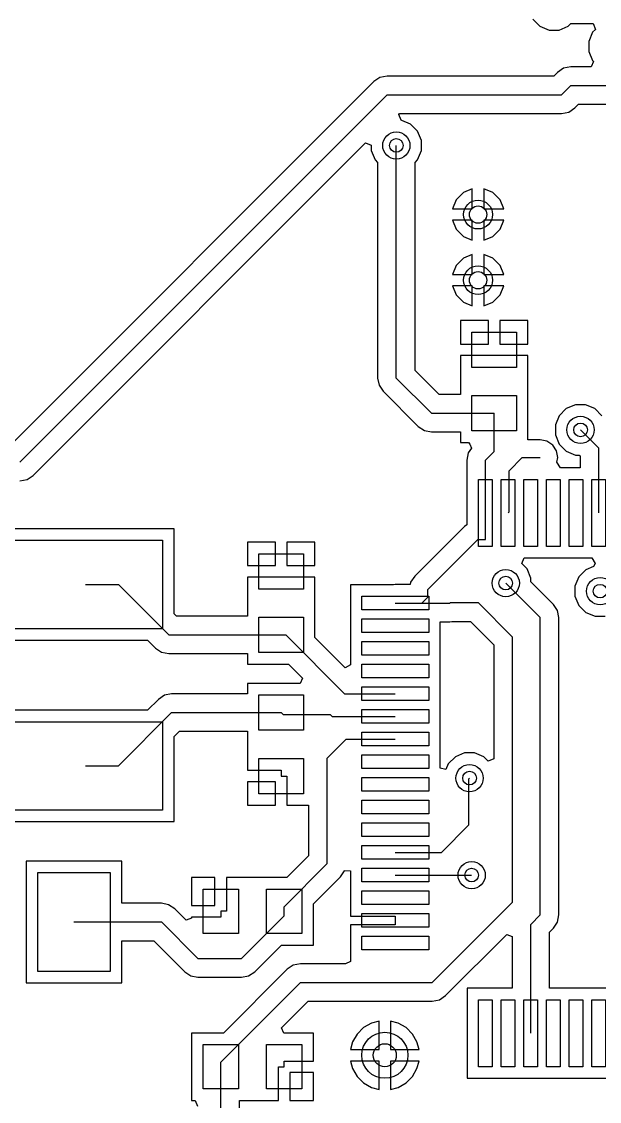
# Model space of a CAD drawing. Header units: inches. Extents: x 58 to 161, y 42 to 107.
# Drawn here: x 98.54 to 111.29, y 71.63 to 95.44 of the extents above; entities that cross this region are included whole.
import ezdxf

# ---------------------------------------------------------------- set-up
doc = ezdxf.new("R2010")
doc.units = ezdxf.units.IN
doc.layers.add('Top Layer', color=1, linetype='Continuous')
doc.layers.add('Via Holes', color=16, linetype='Continuous')

# ---------------------------------------------------------------- blocks, each defined once
blk = doc.blocks.new('INDC5032X150N_2')
at = {"layer": 'Top Layer'}
for p, q in [((-2.975, -1.7), (-2.975, 1.7)), ((-2.975, 1.7), (-1.025, 1.7)), ((-1.025, 1.7), (-1.025, -1.7)), ((1.025, -1.7), (1.025, 1.7)), ((1.025, 1.7), (2.975, 1.7)), ((2.975, 1.7), (2.975, -1.7)), ((-1.025, -1.7), (-2.975, -1.7)), ((2.975, -1.7), (1.025, -1.7))]:
    blk.add_line(p, q, dxfattribs=at)
blk = doc.blocks.new('14375663_3')
at = {"layer": 'Top Layer'}
for p, q in [((-5.68, 0.8), (-3.5, 0.8)), ((-5.68, -0.8), (-5.68, 0.8)), ((-3.5, 0.8), (-3.5, -0.8)), ((3.5, 0.8), (5.68, 0.8)), ((3.5, -0.8), (3.5, 0.8)), ((5.68, 0.8), (5.68, -0.8)), ((-3.5, -0.8), (-5.68, -0.8)), ((5.68, -0.8), (3.5, -0.8))]:
    blk.add_line(p, q, dxfattribs=at)
blk = doc.blocks.new('CAPC1608X87N_82')
at = {"layer": 'Top Layer'}
for p, q in [((-1.09, -0.49), (-1.09, 0.49)), ((-1.09, 0.49), (-0.31, 0.49)), ((-0.31, 0.49), (-0.31, -0.49)), ((0.31, -0.49), (0.31, 0.49)), ((0.31, 0.49), (1.09, 0.49)), ((1.09, 0.49), (1.09, -0.49)), ((-0.31, -0.49), (-1.09, -0.49)), ((1.09, -0.49), (0.31, -0.49))]:
    blk.add_line(p, q, dxfattribs=at)
blk = doc.blocks.new('CAPC1608X87N_85')
at = {"layer": 'Top Layer'}
for p, q in [((-1.09, -0.49), (-1.09, 0.49)), ((-1.09, 0.49), (-0.31, 0.49)), ((-0.31, 0.49), (-0.31, -0.49)), ((0.31, -0.49), (0.31, 0.49)), ((0.31, 0.49), (1.09, 0.49)), ((1.09, 0.49), (1.09, -0.49)), ((-0.31, -0.49), (-1.09, -0.49)), ((1.09, -0.49), (0.31, -0.49))]:
    blk.add_line(p, q, dxfattribs=at)
blk = doc.blocks.new('CAPC1608X87N_86')
at = {"layer": 'Top Layer'}
for p, q in [((-1.09, -0.49), (-1.09, 0.49)), ((-1.09, 0.49), (-0.31, 0.49)), ((-0.31, 0.49), (-0.31, -0.49)), ((0.31, -0.49), (0.31, 0.49)), ((0.31, 0.49), (1.09, 0.49)), ((1.09, 0.49), (1.09, -0.49)), ((-0.31, -0.49), (-1.09, -0.49)), ((1.09, -0.49), (0.31, -0.49))]:
    blk.add_line(p, q, dxfattribs=at)
blk = doc.blocks.new('CAPC1608X87N_87')
at = {"layer": 'Top Layer'}
for p, q in [((-1.09, -0.49), (-1.09, 0.49)), ((-1.09, 0.49), (-0.31, 0.49)), ((-0.31, 0.49), (-0.31, -0.49)), ((0.31, -0.49), (0.31, 0.49)), ((0.31, 0.49), (1.09, 0.49)), ((1.09, 0.49), (1.09, -0.49)), ((-0.31, -0.49), (-1.09, -0.49)), ((1.09, -0.49), (0.31, -0.49))]:
    blk.add_line(p, q, dxfattribs=at)
blk = doc.blocks.new('QFP50P1200X1200X160_64N_105')
at = {"layer": 'Top Layer'}
for p, q in [((-3.9, 5), (-3.9, 6.476)), ((-3.9, 6.476), (-3.6, 6.476)), ((-3.6, 6.476), (-3.6, 5)), ((-3.4, 5), (-3.4, 6.476)), ((-3.4, 6.476), (-3.1, 6.476)), ((-3.1, 6.476), (-3.1, 5)), ((-2.9, 5), (-2.9, 6.476)), ((-2.9, 6.476), (-2.6, 6.476)), ((-2.6, 6.476), (-2.6, 5)), ((-2.4, 5), (-2.4, 6.476)), ((-2.4, 6.476), (-2.1, 6.476)), ((-2.1, 6.476), (-2.1, 5)), ((-1.9, 5), (-1.9, 6.476)), ((-1.9, 6.476), (-1.6, 6.476)), ((-1.6, 6.476), (-1.6, 5)), ((-1.4, 5), (-1.4, 6.476)), ((-1.4, 6.476), (-1.1, 6.476)), ((-1.1, 6.476), (-1.1, 5)), ((-0.9, 5), (-0.9, 6.476)), ((-0.9, 6.476), (-0.6, 6.476)), ((-0.6, 6.476), (-0.6, 5)), ((-0.4, 5), (-0.4, 6.476)), ((-0.4, 6.476), (-0.1, 6.476)), ((-0.1, 6.476), (-0.1, 5)), ((0.1, 5), (0.1, 6.476)), ((0.1, 6.476), (0.4, 6.476)), ((0.4, 6.476), (0.4, 5)), ((0.6, 5), (0.6, 6.476)), ((0.6, 6.476), (0.9, 6.476)), ((0.9, 6.476), (0.9, 5)), ((1.1, 5), (1.1, 6.476)), ((1.1, 6.476), (1.4, 6.476)), ((1.4, 6.476), (1.4, 5)), ((1.6, 5), (1.6, 6.476)), ((1.6, 6.476), (1.9, 6.476)), ((1.9, 6.476), (1.9, 5)), ((2.1, 5), (2.1, 6.476)), ((2.1, 6.476), (2.4, 6.476)), ((2.4, 6.476), (2.4, 5)), ((2.6, 5), (2.6, 6.476)), ((2.6, 6.476), (2.9, 6.476)), ((2.9, 6.476), (2.9, 5)), ((3.1, 5), (3.1, 6.476)), ((3.1, 6.476), (3.4, 6.476)), ((3.4, 6.476), (3.4, 5)), ((3.6, 5), (3.6, 6.476)), ((3.6, 6.476), (3.9, 6.476)), ((3.9, 6.476), (3.9, 5)), ((-3.6, 5), (-3.9, 5)), ((-3.1, 5), (-3.4, 5)), ((-2.6, 5), (-2.9, 5)), ((-2.1, 5), (-2.4, 5)), ((-1.6, 5), (-1.9, 5)), ((-1.1, 5), (-1.4, 5)), ((-0.6, 5), (-0.9, 5)), ((-0.1, 5), (-0.4, 5)), ((0.4, 5), (0.1, 5)), ((0.9, 5), (0.6, 5)), ((1.4, 5), (1.1, 5)), ((1.9, 5), (1.6, 5)), ((2.4, 5), (2.1, 5)), ((2.9, 5), (2.6, 5)), ((3.4, 5), (3.1, 5)), ((3.9, 5), (3.6, 5)), ((-6.476, 3.9), (-5, 3.9)), ((-6.476, 3.6), (-6.476, 3.9)), ((-5, 3.9), (-5, 3.6)), ((5, 3.9), (6.476, 3.9)), ((5, 3.6), (5, 3.9)), ((6.476, 3.9), (6.476, 3.6)), ((-5, 3.6), (-6.476, 3.6)), ((6.476, 3.6), (5, 3.6)), ((-6.476, 3.4), (-5, 3.4)), ((-6.476, 3.1), (-6.476, 3.4)), ((-5, 3.4), (-5, 3.1)), ((5, 3.4), (6.476, 3.4)), ((5, 3.1), (5, 3.4)), ((6.476, 3.4), (6.476, 3.1)), ((-5, 3.1), (-6.476, 3.1)), ((6.476, 3.1), (5, 3.1)), ((-6.476, 2.9), (-5, 2.9)), ((-6.476, 2.6), (-6.476, 2.9)), ((-5, 2.9), (-5, 2.6)), ((5, 2.9), (6.476, 2.9)), ((5, 2.6), (5, 2.9)), ((6.476, 2.9), (6.476, 2.6)), ((-5, 2.6), (-6.476, 2.6)), ((-6.476, 2.4), (-5, 2.4)), ((-6.476, 2.1), (-6.476, 2.4)), ((-5, 2.4), (-5, 2.1)), ((6.476, 2.6), (5, 2.6)), ((5, 2.4), (6.476, 2.4)), ((5, 2.1), (5, 2.4)), ((6.476, 2.4), (6.476, 2.1)), ((-5, 2.1), (-6.476, 2.1)), ((6.476, 2.1), (5, 2.1)), ((-6.476, 1.9), (-5, 1.9)), ((-6.476, 1.6), (-6.476, 1.9)), ((-5, 1.9), (-5, 1.6)), ((5, 1.9), (6.476, 1.9)), ((5, 1.6), (5, 1.9)), ((6.476, 1.9), (6.476, 1.6)), ((-5, 1.6), (-6.476, 1.6)), ((6.476, 1.6), (5, 1.6)), ((-6.476, 1.4), (-5, 1.4)), ((-6.476, 1.1), (-6.476, 1.4)), ((-5, 1.4), (-5, 1.1)), ((5, 1.4), (6.476, 1.4)), ((5, 1.1), (5, 1.4)), ((6.476, 1.4), (6.476, 1.1)), ((-5, 1.1), (-6.476, 1.1)), ((6.476, 1.1), (5, 1.1)), ((-6.476, 0.9), (-5, 0.9)), ((-6.476, 0.6), (-6.476, 0.9)), ((-5, 0.9), (-5, 0.6)), ((5, 0.9), (6.476, 0.9)), ((5, 0.6), (5, 0.9)), ((6.476, 0.9), (6.476, 0.6)), ((-5, 0.6), (-6.476, 0.6)), ((6.476, 0.6), (5, 0.6)), ((-6.476, 0.4), (-5, 0.4)), ((-6.476, 0.1), (-6.476, 0.4)), ((-5, 0.4), (-5, 0.1)), ((5, 0.4), (6.476, 0.4)), ((5, 0.1), (5, 0.4)), ((6.476, 0.4), (6.476, 0.1)), ((-5, 0.1), (-6.476, 0.1)), ((6.476, 0.1), (5, 0.1)), ((-6.476, -0.1), (-5, -0.1)), ((-6.476, -0.4), (-6.476, -0.1)), ((-5, -0.1), (-5, -0.4)), ((5, -0.1), (6.476, -0.1)), ((5, -0.4), (5, -0.1)), ((6.476, -0.1), (6.476, -0.4)), ((-5, -0.4), (-6.476, -0.4)), ((6.476, -0.4), (5, -0.4)), ((-6.476, -0.6), (-5, -0.6)), ((-6.476, -0.9), (-6.476, -0.6)), ((-5, -0.6), (-5, -0.9)), ((5, -0.6), (6.476, -0.6)), ((5, -0.9), (5, -0.6)), ((6.476, -0.6), (6.476, -0.9)), ((-5, -0.9), (-6.476, -0.9)), ((6.476, -0.9), (5, -0.9)), ((-6.476, -1.1), (-5, -1.1)), ((-6.476, -1.4), (-6.476, -1.1)), ((-5, -1.1), (-5, -1.4)), ((5, -1.1), (6.476, -1.1)), ((5, -1.4), (5, -1.1)), ((6.476, -1.1), (6.476, -1.4)), ((-5, -1.4), (-6.476, -1.4)), ((6.476, -1.4), (5, -1.4)), ((-6.476, -1.6), (-5, -1.6)), ((-6.476, -1.9), (-6.476, -1.6)), ((-5, -1.6), (-5, -1.9)), ((5, -1.6), (6.476, -1.6)), ((5, -1.9), (5, -1.6)), ((6.476, -1.6), (6.476, -1.9)), ((-5, -1.9), (-6.476, -1.9)), ((6.476, -1.9), (5, -1.9)), ((-6.476, -2.1), (-5, -2.1)), ((-6.476, -2.4), (-6.476, -2.1)), ((-5, -2.1), (-5, -2.4)), ((5, -2.1), (6.476, -2.1)), ((5, -2.4), (5, -2.1)), ((6.476, -2.1), (6.476, -2.4)), ((-5, -2.4), (-6.476, -2.4)), ((-6.476, -2.6), (-5, -2.6)), ((-6.476, -2.9), (-6.476, -2.6)), ((-5, -2.6), (-5, -2.9)), ((6.476, -2.4), (5, -2.4)), ((5, -2.6), (6.476, -2.6)), ((5, -2.9), (5, -2.6)), ((6.476, -2.6), (6.476, -2.9)), ((-5, -2.9), (-6.476, -2.9)), ((6.476, -2.9), (5, -2.9)), ((-6.476, -3.1), (-5, -3.1)), ((-6.476, -3.4), (-6.476, -3.1)), ((-5, -3.1), (-5, -3.4)), ((5, -3.1), (6.476, -3.1)), ((5, -3.4), (5, -3.1)), ((6.476, -3.1), (6.476, -3.4)), ((-5, -3.4), (-6.476, -3.4)), ((6.476, -3.4), (5, -3.4)), ((-6.476, -3.6), (-5, -3.6)), ((-6.476, -3.9), (-6.476, -3.6)), ((-5, -3.6), (-5, -3.9)), ((5, -3.6), (6.476, -3.6)), ((5, -3.9), (5, -3.6)), ((6.476, -3.6), (6.476, -3.9)), ((-5, -3.9), (-6.476, -3.9)), ((6.476, -3.9), (5, -3.9)), ((-3.9, -6.476), (-3.9, -5)), ((-3.9, -5), (-3.6, -5)), ((-3.6, -5), (-3.6, -6.476)), ((-3.4, -6.476), (-3.4, -5)), ((-3.4, -5), (-3.1, -5)), ((-3.1, -5), (-3.1, -6.476)), ((-2.9, -6.476), (-2.9, -5)), ((-2.9, -5), (-2.6, -5)), ((-2.6, -5), (-2.6, -6.476)), ((-2.4, -6.476), (-2.4, -5)), ((-2.4, -5), (-2.1, -5)), ((-2.1, -5), (-2.1, -6.476)), ((-1.9, -6.476), (-1.9, -5)), ((-1.9, -5), (-1.6, -5)), ((-1.6, -5), (-1.6, -6.476)), ((-1.4, -6.476), (-1.4, -5)), ((-1.4, -5), (-1.1, -5)), ((-1.1, -5), (-1.1, -6.476)), ((-0.9, -6.476), (-0.9, -5)), ((-0.9, -5), (-0.6, -5)), ((-0.6, -5), (-0.6, -6.476)), ((-0.4, -6.476), (-0.4, -5)), ((-0.4, -5), (-0.1, -5)), ((-0.1, -5), (-0.1, -6.476)), ((0.1, -6.476), (0.1, -5)), ((0.1, -5), (0.4, -5)), ((0.4, -5), (0.4, -6.476)), ((0.6, -6.476), (0.6, -5)), ((0.6, -5), (0.9, -5)), ((0.9, -5), (0.9, -6.476)), ((1.1, -6.476), (1.1, -5)), ((1.1, -5), (1.4, -5)), ((1.4, -5), (1.4, -6.476)), ((1.6, -6.476), (1.6, -5)), ((1.6, -5), (1.9, -5)), ((1.9, -5), (1.9, -6.476)), ((2.1, -6.476), (2.1, -5)), ((2.1, -5), (2.4, -5)), ((2.4, -5), (2.4, -6.476)), ((2.6, -6.476), (2.6, -5)), ((2.6, -5), (2.9, -5)), ((2.9, -5), (2.9, -6.476)), ((3.1, -6.476), (3.1, -5)), ((3.1, -5), (3.4, -5)), ((3.4, -5), (3.4, -6.476)), ((3.6, -6.476), (3.6, -5)), ((3.6, -5), (3.9, -5)), ((3.9, -5), (3.9, -6.476)), ((-3.6, -6.476), (-3.9, -6.476)), ((-3.1, -6.476), (-3.4, -6.476)), ((-2.6, -6.476), (-2.9, -6.476)), ((-2.1, -6.476), (-2.4, -6.476)), ((-1.6, -6.476), (-1.9, -6.476)), ((-1.1, -6.476), (-1.4, -6.476)), ((-0.6, -6.476), (-0.9, -6.476)), ((-0.1, -6.476), (-0.4, -6.476)), ((0.4, -6.476), (0.1, -6.476)), ((0.9, -6.476), (0.6, -6.476)), ((1.4, -6.476), (1.1, -6.476)), ((1.9, -6.476), (1.6, -6.476)), ((2.4, -6.476), (2.1, -6.476)), ((2.9, -6.476), (2.6, -6.476)), ((3.4, -6.476), (3.1, -6.476)), ((3.9, -6.476), (3.6, -6.476))]:
    blk.add_line(p, q, dxfattribs=at)
blk = doc.blocks.new('CAPC1608X87N_106')
at = {"layer": 'Top Layer'}
for p, q in [((-1.09, -0.49), (-1.09, 0.49)), ((-1.09, 0.49), (-0.31, 0.49)), ((-0.31, 0.49), (-0.31, -0.49)), ((0.31, -0.49), (0.31, 0.49)), ((0.31, 0.49), (1.09, 0.49)), ((1.09, 0.49), (1.09, -0.49)), ((-0.31, -0.49), (-1.09, -0.49)), ((1.09, -0.49), (0.31, -0.49))]:
    blk.add_line(p, q, dxfattribs=at)

msp = doc.modelspace()

# ---------------------------------------------------------------- linework, layer by layer
at = {"layer": 'Top Layer'}
for p, q in [((109.816, 95.495), (109.973, 95.338)), ((109.973, 95.338), (110.176, 95.254)), ((110.397, 95.254), (110.601, 95.338)), ((110.601, 95.338), (110.659, 95.397)), ((110.659, 95.397), (111.146, 95.397)), ((111.198, 95.27), (111.137, 95.209)), ((111.146, 95.397), (111.198, 95.27)), ((110.176, 95.254), (110.397, 95.254)), ((111.137, 95.209), (111.053, 95.005)), ((111.053, 95.005), (111.053, 94.784)), ((111.053, 94.784), (111.137, 94.58)), ((111.157, 94.56), (111.109, 94.443)), ((111.137, 94.58), (111.157, 94.56)), ((110.364, 94.322), (110.281, 94.24)), ((110.498, 94.411), (110.364, 94.322)), ((110.655, 94.443), (110.498, 94.411)), ((111.109, 94.443), (110.655, 94.443)), ((106.313, 94.119), (98.331, 86.137)), ((106.446, 94.208), (106.313, 94.119)), ((106.604, 94.24), (106.446, 94.208)), ((110.281, 94.24), (106.604, 94.24)), ((110.452, 93.828), (110.655, 94.031)), ((110.655, 94.031), (117.45, 94.031)), ((98.501, 85.725), (106.604, 93.828)), ((106.604, 93.828), (110.452, 93.828)), ((110.743, 93.536), (110.826, 93.619)), ((110.826, 93.619), (111.828, 93.619)), ((106.862, 93.392), (106.878, 93.416)), ((106.914, 93.271), (106.862, 93.392)), ((106.878, 93.416), (110.452, 93.416)), ((110.452, 93.416), (110.61, 93.447)), ((110.61, 93.447), (110.743, 93.536)), ((106.927, 93.261), (106.914, 93.271)), ((107.121, 93.18), (106.927, 93.261)), ((107.277, 93.024), (107.121, 93.18)), ((107.362, 92.82), (107.277, 93.024)), ((98.792, 85.434), (106.125, 92.766)), ((106.125, 92.766), (106.252, 92.714)), ((106.252, 92.714), (106.252, 92.6)), ((106.807, 87.579), (106.807, 92.71)), ((107.362, 92.6), (107.362, 92.82)), ((106.252, 92.6), (106.337, 92.396)), ((107.277, 92.396), (107.362, 92.6)), ((106.337, 92.396), (106.395, 92.337)), ((106.395, 92.337), (106.395, 87.579)), ((107.219, 92.337), (107.277, 92.396)), ((107.219, 87.75), (107.219, 92.337)), ((108.483, 91.752), (108.287, 91.67)), ((108.483, 91.313), (108.483, 91.752)), ((108.934, 91.67), (108.737, 91.752)), ((108.737, 91.752), (108.737, 91.313)), ((108.126, 91.51), (108.044, 91.313)), ((108.287, 91.67), (108.126, 91.51)), ((109.095, 91.51), (108.934, 91.67)), ((109.176, 91.313), (109.095, 91.51)), ((108.044, 91.313), (108.483, 91.313)), ((108.737, 91.313), (109.176, 91.313)), ((108.483, 91.059), (108.044, 91.059)), ((108.044, 91.059), (108.126, 90.862)), ((108.483, 90.62), (108.483, 91.059)), ((109.176, 91.059), (108.737, 91.059)), ((108.737, 91.059), (108.737, 90.62)), ((109.095, 90.862), (109.176, 91.059)), ((108.126, 90.862), (108.287, 90.702)), ((108.934, 90.702), (109.095, 90.862)), ((108.287, 90.702), (108.483, 90.62)), ((108.737, 90.62), (108.934, 90.702)), ((108.483, 90.304), (108.287, 90.223)), ((108.483, 89.865), (108.483, 90.304)), ((108.934, 90.223), (108.737, 90.304)), ((108.737, 90.304), (108.737, 89.865)), ((108.126, 90.062), (108.044, 89.865)), ((108.287, 90.223), (108.126, 90.062)), ((109.095, 90.062), (108.934, 90.223)), ((109.176, 89.865), (109.095, 90.062)), ((108.044, 89.865), (108.483, 89.865)), ((108.737, 89.865), (109.176, 89.865)), ((108.483, 89.611), (108.044, 89.611)), ((108.044, 89.611), (108.126, 89.414)), ((108.483, 89.172), (108.483, 89.611)), ((109.176, 89.611), (108.737, 89.611)), ((108.737, 89.611), (108.737, 89.172)), ((109.095, 89.414), (109.176, 89.611)), ((108.126, 89.414), (108.287, 89.254)), ((108.934, 89.254), (109.095, 89.414)), ((108.287, 89.254), (108.483, 89.172)), ((108.737, 89.172), (108.934, 89.254)), ((108.839, 88.847), (108.222, 88.847)), ((108.222, 88.847), (108.222, 88.33)), ((108.839, 88.33), (108.839, 88.847)), ((109.71, 88.847), (109.093, 88.847)), ((109.093, 88.847), (109.093, 88.33)), ((109.71, 88.33), (109.71, 88.847)), ((108.222, 88.33), (108.839, 88.33)), ((109.093, 88.33), (109.71, 88.33)), ((109.71, 88.076), (108.222, 88.076)), ((108.222, 88.076), (108.222, 87.574)), ((109.71, 87.574), (109.71, 88.076)), ((107.754, 87.215), (107.219, 87.75)), ((106.395, 87.579), (106.426, 87.422)), ((106.426, 87.422), (106.516, 87.288)), ((106.807, 87.579), (107.583, 86.803)), ((108.222, 87.574), (108.222, 87.559)), ((108.222, 87.559), (108.222, 87.447)), ((108.222, 87.447), (108.222, 87.432)), ((108.222, 87.432), (108.222, 87.215)), ((109.71, 87.559), (109.71, 87.574)), ((109.71, 87.447), (109.71, 87.559)), ((109.71, 87.432), (109.71, 87.447)), ((109.71, 86.215), (109.71, 87.432)), ((106.516, 87.288), (107.292, 86.512)), ((108.222, 87.215), (107.754, 87.215)), ((110.761, 86.991), (110.557, 86.907)), ((110.981, 86.991), (110.761, 86.991)), ((111.185, 86.907), (110.981, 86.991)), ((107.583, 86.803), (108.966, 86.803)), ((108.966, 85.963), (108.966, 86.803)), ((110.401, 86.75), (110.316, 86.547)), ((110.557, 86.907), (110.401, 86.75)), ((111.341, 86.75), (111.185, 86.907)), ((107.292, 86.512), (107.426, 86.422)), ((110.316, 86.547), (110.316, 86.326)), ((107.426, 86.422), (107.583, 86.391)), ((107.583, 86.391), (108.222, 86.391)), ((108.222, 86.391), (108.222, 86.159)), ((109.982, 86.215), (109.71, 86.215)), ((110.131, 86.185), (109.982, 86.215)), ((110.316, 86.326), (110.401, 86.122)), ((110.871, 86.436), (111.272, 86.035)), ((108.222, 86.159), (108.4, 86.159)), ((108.462, 86.032), (108.391, 85.927)), ((108.4, 86.159), (108.43, 86.122)), ((108.43, 86.122), (108.462, 86.032)), ((110.257, 86.101), (110.131, 86.185)), ((110.341, 85.975), (110.257, 86.101)), ((110.37, 85.827), (110.341, 85.975)), ((110.401, 86.122), (110.557, 85.966)), ((111.272, 84.605), (111.272, 86.035)), ((108.391, 85.927), (108.36, 85.769)), ((108.36, 85.769), (108.36, 84.341)), ((108.772, 85.769), (108.966, 85.963)), ((108.772, 84.605), (108.772, 85.769)), ((109.295, 85.536), (109.586, 85.827)), ((109.586, 85.827), (109.982, 85.827)), ((110.35, 85.724), (110.37, 85.827)), ((110.557, 85.966), (110.761, 85.881)), ((110.761, 85.881), (110.843, 85.881)), ((110.843, 85.881), (110.86, 85.865)), ((110.86, 85.865), (110.86, 85.596)), ((109.295, 84.628), (109.295, 85.536)), ((110.428, 85.596), (110.35, 85.724)), ((110.86, 85.596), (110.428, 85.596)), ((98.501, 85.313), (98.659, 85.344)), ((98.659, 85.344), (98.792, 85.434)), ((108.772, 84.017), (108.772, 84.605)), ((109.272, 84.605), (109.295, 84.628)), ((108.312, 84.309), (107.212, 83.208)), ((108.36, 84.341), (108.312, 84.309)), ((101.903, 84.255), (97.995, 84.255)), ((101.903, 82.38), (101.903, 84.255)), ((104.14, 83.959), (103.523, 83.959)), ((103.523, 83.959), (103.523, 83.442)), ((104.14, 83.442), (104.14, 83.959)), ((105.011, 83.959), (104.394, 83.959)), ((104.394, 83.959), (104.394, 83.442)), ((105.011, 83.442), (105.011, 83.959)), ((107.503, 82.917), (108.603, 84.017)), ((108.603, 84.017), (108.772, 84.017)), ((109.576, 83.486), (109.629, 83.614)), ((109.629, 83.614), (111.12, 83.614)), ((111.12, 83.614), (111.195, 83.486)), ((103.523, 83.442), (104.14, 83.442)), ((104.394, 83.442), (105.011, 83.442)), ((109.69, 83.372), (109.576, 83.486)), ((109.775, 83.168), (109.69, 83.372)), ((111.158, 83.421), (110.989, 83.351)), ((111.195, 83.486), (111.158, 83.421)), ((104.267, 83.188), (103.523, 83.188)), ((103.523, 83.188), (103.523, 82.686)), ((105.011, 83.188), (104.267, 83.188)), ((105.011, 82.686), (105.011, 83.188)), ((107.212, 83.208), (107.122, 83.075)), ((109.775, 83.086), (109.775, 83.168)), ((110.832, 83.194), (110.748, 82.991)), ((110.989, 83.351), (110.832, 83.194)), ((99.949, 83.026), (100.674, 83.026)), ((100.674, 83.026), (101.785, 81.915)), ((106.744, 83.021), (105.793, 83.021)), ((105.793, 83.021), (105.793, 82.213)), ((106.784, 83.029), (106.744, 83.021)), ((107.113, 83.029), (106.784, 83.029)), ((107.122, 83.075), (107.113, 83.029)), ((107.503, 82.748), (107.503, 82.917)), ((109.22, 83.058), (109.982, 82.296)), ((110.273, 82.587), (109.775, 83.086)), ((110.748, 82.991), (110.748, 82.77)), ((103.523, 82.686), (103.523, 82.671)), ((103.523, 82.671), (103.523, 82.559)), ((105.011, 82.671), (105.011, 82.686)), ((105.011, 82.559), (105.011, 82.671)), ((107.372, 82.617), (107.503, 82.748)), ((110.748, 82.77), (110.832, 82.566)), ((103.523, 82.559), (103.523, 82.544)), ((103.523, 82.544), (103.523, 82.327)), ((105.011, 82.544), (105.011, 82.559)), ((105.011, 81.854), (105.011, 82.544)), ((106.784, 82.617), (107.372, 82.617)), ((107.372, 82.617), (107.986, 82.617)), ((107.986, 82.617), (107.996, 82.626)), ((107.996, 82.626), (108.61, 82.626)), ((108.61, 82.626), (109.372, 81.864)), ((110.363, 82.454), (110.273, 82.587)), ((110.394, 82.296), (110.363, 82.454)), ((110.832, 82.566), (110.989, 82.41)), ((110.989, 82.41), (111.192, 82.325)), ((101.956, 82.327), (101.903, 82.38)), ((103.523, 82.327), (101.956, 82.327)), ((105.793, 82.213), (105.793, 81.252)), ((107.775, 81.213), (107.775, 82.205)), ((107.775, 82.205), (107.986, 82.205)), ((107.986, 82.205), (108.033, 82.214)), ((108.033, 82.214), (108.44, 82.214)), ((108.44, 82.214), (108.96, 81.694)), ((109.982, 75.738), (109.982, 82.296)), ((110.394, 75.738), (110.394, 82.296)), ((111.192, 82.325), (111.413, 82.325)), ((97.995, 81.797), (101.32, 81.797)), ((101.32, 81.797), (101.494, 81.624)), ((101.785, 81.915), (104.267, 81.915)), ((104.267, 81.915), (104.367, 81.915)), ((104.367, 81.915), (105.665, 80.617)), ((105.675, 81.189), (105.011, 81.854)), ((108.96, 81.694), (108.96, 79.182)), ((109.372, 76.022), (109.372, 81.864)), ((101.494, 81.624), (101.627, 81.534)), ((101.627, 81.534), (101.785, 81.503)), ((101.785, 81.503), (103.523, 81.503)), ((103.523, 81.503), (103.523, 81.271)), ((103.523, 81.271), (104.428, 81.271)), ((104.428, 81.271), (104.736, 80.963)), ((105.793, 81.252), (105.675, 81.189)), ((107.775, 80.213), (107.775, 81.213)), ((104.688, 80.846), (103.523, 80.846)), ((103.523, 80.846), (103.523, 80.614)), ((104.736, 80.963), (104.688, 80.846)), ((101.692, 80.583), (101.559, 80.493)), ((101.85, 80.614), (101.692, 80.583)), ((103.523, 80.614), (101.85, 80.614)), ((105.665, 80.617), (106.784, 80.617)), ((101.559, 80.493), (101.32, 80.255)), ((101.32, 80.255), (97.995, 80.255)), ((100.674, 79.026), (101.85, 80.202)), ((101.85, 80.202), (104.267, 80.202)), ((104.267, 80.202), (104.309, 80.16)), ((104.309, 80.16), (105.35, 80.16)), ((105.35, 80.16), (105.393, 80.117)), ((105.393, 80.117), (106.784, 80.117)), ((107.775, 78.974), (107.775, 80.213)), ((101.903, 79.672), (102.021, 79.79)), ((102.021, 79.79), (103.523, 79.79)), ((103.523, 79.79), (103.523, 79.558)), ((101.903, 77.797), (101.903, 79.672)), ((103.523, 79.558), (103.523, 79.558)), ((103.523, 79.558), (103.523, 79.446)), ((105.283, 79.197), (105.703, 79.617)), ((105.703, 79.617), (106.784, 79.617)), ((103.523, 79.446), (103.523, 79.446)), ((103.523, 79.446), (103.523, 79.431)), ((103.523, 79.431), (103.523, 78.929)), ((108.313, 79.311), (108.109, 79.226)), ((108.533, 79.311), (108.313, 79.311)), ((108.737, 79.226), (108.533, 79.311)), ((105.283, 76.87), (105.283, 79.197)), ((107.953, 79.07), (107.902, 78.949)), ((108.109, 79.226), (107.953, 79.07)), ((108.833, 79.13), (108.737, 79.226)), ((108.96, 79.182), (108.833, 79.13)), ((99.949, 79.026), (100.674, 79.026)), ((103.523, 78.929), (104.267, 78.929)), ((104.267, 78.929), (104.267, 78.802)), ((107.902, 78.949), (107.775, 78.974)), ((104.14, 78.675), (103.523, 78.675)), ((103.523, 78.675), (103.523, 78.158)), ((104.14, 78.158), (104.14, 78.675)), ((104.267, 78.802), (104.394, 78.802)), ((104.394, 78.802), (104.394, 78.158)), ((108.407, 78.74), (108.423, 78.756)), ((108.407, 77.724), (108.407, 78.74)), ((103.523, 78.158), (104.14, 78.158)), ((104.394, 78.158), (104.871, 78.158)), ((104.871, 78.158), (104.871, 77.041)), ((97.995, 77.797), (101.903, 77.797)), ((107.8, 77.117), (108.407, 77.724)), ((100.749, 76.927), (98.641, 76.927)), ((98.641, 76.927), (98.641, 74.239)), ((100.749, 75.995), (100.749, 76.927)), ((104.871, 77.041), (104.393, 76.563)), ((106.784, 77.117), (107.8, 77.117)), ((104.332, 75.919), (105.283, 76.87)), ((105.574, 76.579), (105.664, 76.712)), ((105.664, 76.712), (105.666, 76.722)), ((105.666, 76.722), (105.793, 76.713)), ((105.793, 76.713), (105.793, 75.713)), ((102.805, 76.563), (102.288, 76.563)), ((102.288, 76.563), (102.288, 75.946)), ((102.805, 75.946), (102.805, 76.563)), ((103.576, 76.563), (103.059, 76.563)), ((103.059, 76.563), (103.059, 75.819)), ((103.688, 76.563), (103.576, 76.563)), ((103.576, 76.563), (103.576, 76.563)), ((103.703, 76.563), (103.688, 76.563)), ((103.688, 76.563), (103.688, 76.563)), ((104.393, 76.563), (103.703, 76.563)), ((104.976, 75.98), (105.574, 76.579)), ((106.784, 76.617), (108.469, 76.617)), ((101.625, 75.995), (100.749, 75.995)), ((101.783, 75.964), (101.625, 75.995)), ((104.976, 75.075), (104.976, 75.98)), ((107.599, 74.249), (109.372, 76.022)), ((101.917, 75.874), (101.783, 75.964)), ((102.171, 75.62), (101.917, 75.874)), ((102.288, 75.946), (102.805, 75.946)), ((103.059, 75.819), (102.932, 75.819)), ((102.932, 75.819), (102.932, 75.692)), ((104.332, 75.819), (104.332, 75.919)), ((104.332, 75.719), (104.332, 75.819)), ((109.772, 75.528), (109.982, 75.738)), ((110.363, 75.58), (110.394, 75.738)), ((99.695, 75.583), (101.625, 75.583)), ((101.625, 75.583), (102.431, 74.778)), ((102.288, 75.669), (102.171, 75.62)), ((102.932, 75.692), (102.288, 75.692)), ((102.288, 75.692), (102.288, 75.669)), ((103.391, 74.778), (104.332, 75.719)), ((105.793, 75.713), (105.793, 75.713)), ((105.793, 75.713), (106.784, 75.713)), ((106.784, 75.521), (105.793, 75.521)), ((105.793, 75.521), (105.793, 74.713)), ((106.784, 75.713), (106.784, 75.521)), ((109.772, 73.129), (109.772, 75.528)), ((110.273, 75.447), (110.363, 75.58)), ((107.891, 73.958), (109.243, 75.31)), ((109.243, 75.31), (109.36, 75.261)), ((109.36, 75.261), (109.36, 74.12)), ((110.184, 75.357), (110.273, 75.447)), ((110.184, 74.12), (110.184, 75.357)), ((100.749, 74.239), (100.749, 75.171)), ((100.749, 75.171), (101.455, 75.171)), ((101.455, 75.171), (102.14, 74.486)), ((103.682, 74.486), (104.271, 75.075)), ((104.271, 75.075), (104.976, 75.075)), ((102.431, 74.778), (103.391, 74.778)), ((104.533, 74.63), (104.4, 74.54)), ((104.691, 74.661), (104.533, 74.63)), ((105.687, 74.661), (104.691, 74.661)), ((105.793, 74.713), (105.687, 74.661)), ((102.14, 74.486), (102.273, 74.397)), ((102.273, 74.397), (102.431, 74.366)), ((102.431, 74.366), (103.391, 74.366)), ((104.4, 74.54), (102.993, 73.134)), ((103.391, 74.366), (103.548, 74.397)), ((103.548, 74.397), (103.682, 74.486)), ((98.641, 74.239), (100.749, 74.239)), ((102.932, 72.49), (104.691, 74.249)), ((104.691, 74.249), (107.599, 74.249)), ((109.36, 74.12), (108.368, 74.12)), ((108.368, 74.12), (108.368, 72.138)), ((112.863, 74.12), (110.184, 74.12)), ((104.276, 73.251), (104.862, 73.837)), ((104.862, 73.837), (107.599, 73.837)), ((107.599, 73.837), (107.757, 73.869)), ((107.757, 73.869), (107.891, 73.958)), ((106.259, 73.354), (106.085, 73.254)), ((106.426, 73.399), (106.259, 73.354)), ((106.426, 72.771), (106.426, 73.399)), ((106.847, 73.354), (106.68, 73.399)), ((106.68, 73.399), (106.68, 72.771)), ((107.021, 73.254), (106.847, 73.354)), ((102.993, 73.134), (102.288, 73.134)), ((102.288, 73.134), (102.288, 71.646)), ((104.324, 73.134), (104.276, 73.251)), ((104.976, 73.134), (104.324, 73.134)), ((104.976, 72.517), (104.976, 73.134)), ((106.085, 73.254), (105.943, 73.112)), ((107.163, 73.112), (107.021, 73.254)), ((105.843, 72.938), (105.798, 72.771)), ((105.943, 73.112), (105.843, 72.938)), ((107.263, 72.938), (107.163, 73.112)), ((107.308, 72.771), (107.263, 72.938)), ((105.798, 72.771), (106.426, 72.771)), ((106.68, 72.771), (107.308, 72.771)), ((102.932, 72.39), (102.932, 72.49)), ((104.332, 72.39), (104.332, 72.517)), ((104.332, 72.517), (104.976, 72.517)), ((106.426, 72.517), (105.798, 72.517)), ((105.798, 72.517), (105.843, 72.35)), ((106.426, 71.889), (106.426, 72.517)), ((107.308, 72.517), (106.68, 72.517)), ((106.68, 72.517), (106.68, 71.889)), ((107.263, 72.35), (107.308, 72.517)), ((102.932, 71.45), (102.932, 72.39)), ((104.205, 71.646), (104.205, 72.39)), ((104.205, 72.39), (104.332, 72.39)), ((104.976, 72.263), (104.459, 72.263)), ((104.459, 72.263), (104.459, 71.646)), ((104.976, 71.646), (104.976, 72.263)), ((105.843, 72.35), (105.943, 72.176)), ((105.943, 72.176), (106.085, 72.034)), ((107.021, 72.034), (107.163, 72.176)), ((107.163, 72.176), (107.263, 72.35)), ((106.085, 72.034), (106.259, 71.934)), ((106.259, 71.934), (106.426, 71.889)), ((106.68, 71.889), (106.847, 71.934)), ((106.847, 71.934), (107.021, 72.034)), ((108.368, 72.138), (112.306, 72.138)), ((102.288, 71.646), (102.366, 71.646)), ((102.366, 71.646), (102.418, 71.519)), ((103.344, 71.45), (103.344, 71.646)), ((103.344, 71.646), (103.561, 71.646)), ((103.561, 71.646), (103.576, 71.646)), ((103.576, 71.646), (103.576, 71.646)), ((103.576, 71.646), (103.688, 71.646)), ((103.688, 71.646), (103.688, 71.646)), ((103.688, 71.646), (104.205, 71.646)), ((104.459, 71.646), (104.976, 71.646))]:
    msp.add_line(p, q, dxfattribs=at)
for centre, radius in [((106.807, 92.71), 0.301), ((108.61, 91.186), 0.318), ((108.61, 89.738), 0.318), ((110.871, 86.436), 0.301), ((109.22, 83.058), 0.301), ((111.303, 82.88), 0.301), ((108.423, 78.756), 0.301), ((108.469, 76.617), 0.301), ((106.553, 72.644), 0.508)]:
    msp.add_circle(centre, radius, dxfattribs=at)
at = {"layer": 'Via Holes'}
for centre, radius in [((106.807, 92.71), 0.15), ((108.61, 91.186), 0.191), ((108.61, 89.738), 0.191), ((110.871, 86.436), 0.15), ((109.22, 83.058), 0.15), ((111.303, 82.88), 0.15), ((108.423, 78.756), 0.15), ((108.469, 76.617), 0.15), ((106.553, 72.644), 0.254)]:
    msp.add_circle(centre, radius, dxfattribs=at)

# ---------------------------------------------------------------- block references
for name, p, rotation in [('CAPC1608X87N_86', (108.966, 87.503), 270), ('INDC5032X150N_2', (99.949, 81.026), 90), ('CAPC1608X87N_87', (104.267, 82.615), 90), ('CAPC1608X87N_106', (104.267, 79.502), 270), ('14375663_3', (99.695, 70.993), 90), ('CAPC1608X87N_85', (103.632, 75.819), 180), ('CAPC1608X87N_82', (103.632, 72.39), 180)]:
    msp.add_blockref(name, p, dxfattribs=dict(rotation=rotation))
msp.add_blockref('QFP50P1200X1200X160_64N_105', (112.522, 78.867))

doc.saveas('drawing.dxf')
